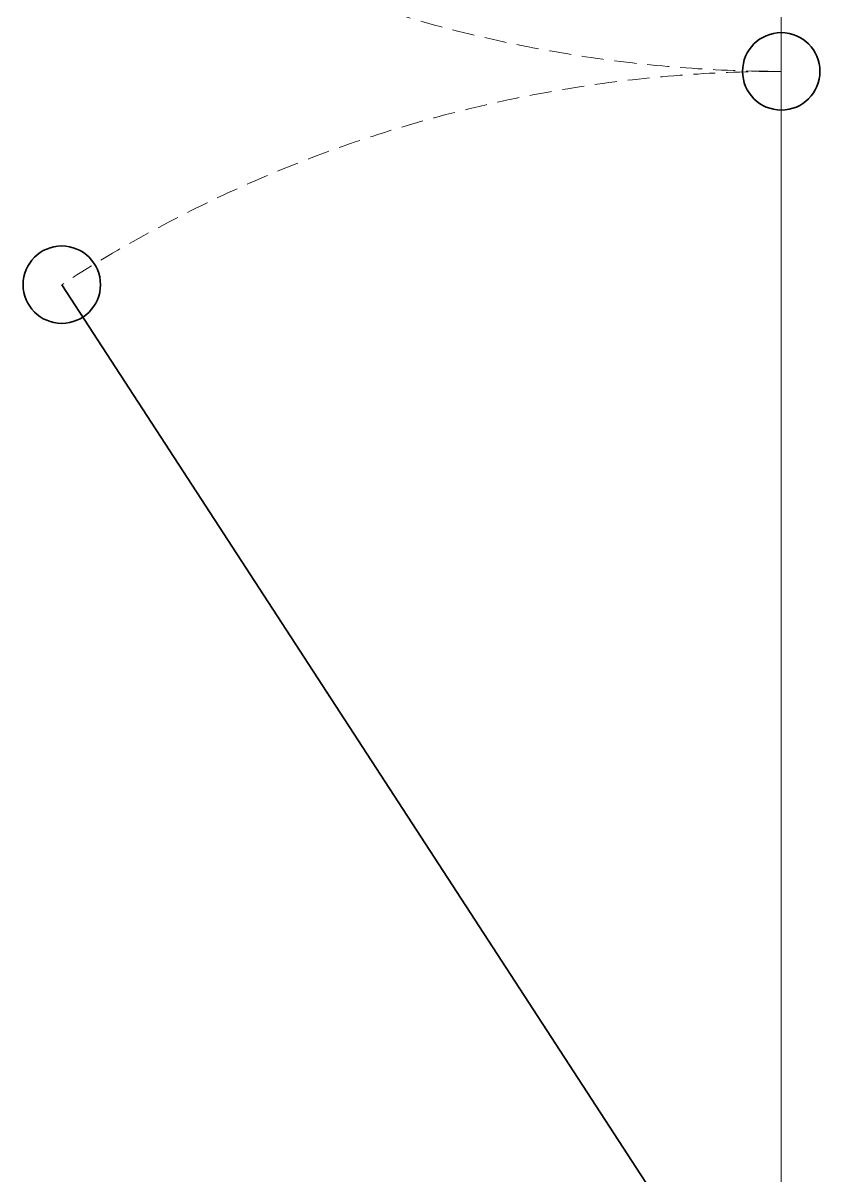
# Model space of a CAD drawing. Header units: inches. Extents: x 274208 to 641690, y -81912 to 129129.
# Drawn here: x 419348 to 420254, y 88965 to 90276 of the extents above; entities that cross this region are included whole.
import ezdxf

# ---------------------------------------------------------------- set-up
doc = ezdxf.new("R2010")
doc.units = ezdxf.units.IN
doc.header["$MEASUREMENT"] = 0
doc.linetypes.add('$1$HIDDEN', pattern=[0.375, 0.25, -0.125])
doc.layers.add('01.Cut', color=255, linetype='Continuous', lineweight=35)
doc.layers.add('03.Manh', color=251, linetype='Continuous', lineweight=13)

msp = doc.modelspace()

# ---------------------------------------------------------------- linework, layer by layer
at = {"layer": '01.Cut'}
msp.add_line((420210, 88721), (419392.1, 89978.4), dxfattribs=at)
for centre in [(420210, 90221), (419392.1, 89978.4)]:
    msp.add_circle(centre, 44, dxfattribs=at)
at = {"layer": '03.Manh'}
for p, q in [((420210, 82316.8), (420210, 103541.6)), ((420210, 91721), (420210, 88721))]:
    msp.add_line(p, q, dxfattribs=at)
at = {"layer": '03.Manh', "linetype": '$1$HIDDEN', "ltscale": 100}
for centre, start, end in [((420210, 91721), 236.9581, 270), ((420210, 88721), 90, 123.0419)]:
    msp.add_arc(centre, 1500, start, end, dxfattribs=at)

doc.saveas('drawing.dxf')
